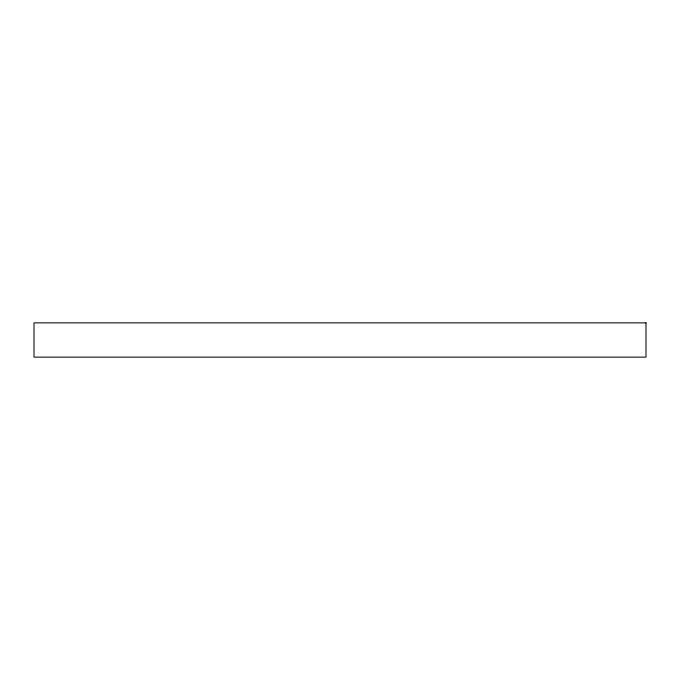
<?xml version="1.0" encoding="UTF-8"?>
<svg xmlns="http://www.w3.org/2000/svg" width="680" height="680" viewBox="0 0 680 680"><rect width="100%" height="100%" fill="white"/><g stroke="black" fill="none" stroke-linecap="round" stroke-linejoin="round"><path stroke-width="1.02" d="M646 322.864L34 322.864L34 357.136L646 357.136L646 322.864"/></g></svg>
